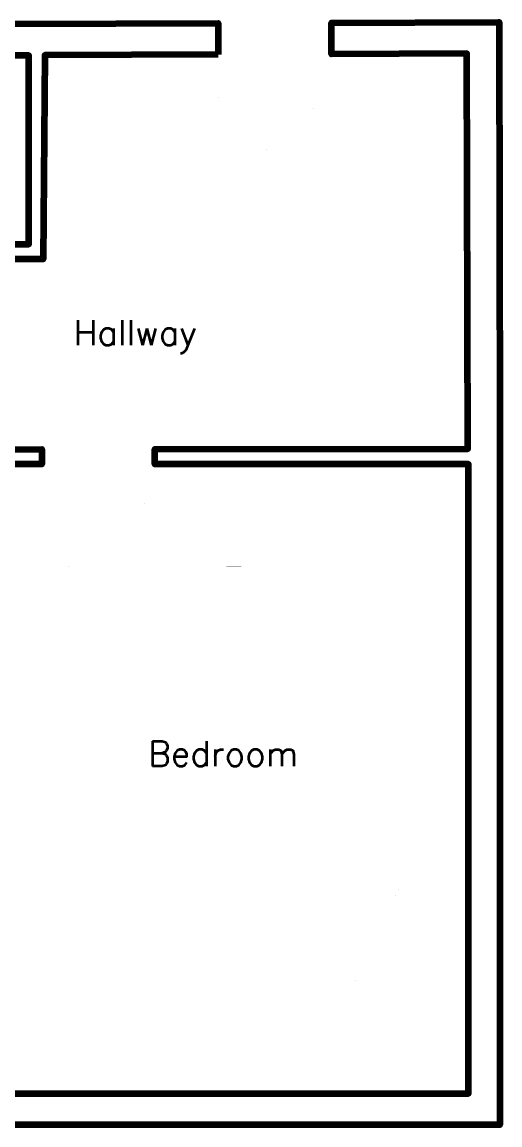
# Model space of a CAD drawing. Header units: metres. Extents: x -7.3 to 2.8, y -2.8 to 6.
# Drawn here: x -0.97 to 2.83, y -2.76 to 6 of the extents above; entities that cross this region are included whole.
import ezdxf
from ezdxf.enums import TextEntityAlignment as Align

# ---------------------------------------------------------------- set-up
doc = ezdxf.new("R2010")
doc.units = ezdxf.units.M
doc.header["$LTSCALE"] = 10
doc.layers.get('0').update_dxf_attribs({"linetype": 'CONTINUOUS', "lineweight": 100})
for name, color, linetype, lineweight in [('doors', 1, 'CONTINUOUS', 100), ('roomitems', 2, 'CONTINUOUS', 100), ('texts', 5, 'CONTINUOUS', 100), ('walls', 8, 'CONTINUOUS', 100)]:
    doc.layers.add(name, color=color, linetype=linetype, lineweight=lineweight)
doc.styles.get("Standard").update_dxf_attribs({"font": 'txt', "width": 0.75, "bigfont": 'bigfont.shx'})

# ---------------------------------------------------------------- blocks, each defined once
blk = doc.blocks.new('W-0-0')
at = {"color": 0, "const_width": 0.01}
for points in [[(-450, -75), (-450, 0)], [(450, 0), (441.8, -122.1)], [(450, 0), (450, 0)], [(-450, -150), (-450, -75)], [(-450, -225), (-450, -150)], [(441.8, -122.1), (417.8, -239.2)], [(-450, -300), (-450, -225)], [(417.8, -239.2), (379.3, -350.3)], [(-450, -375), (-450, -300)], [(379.3, -350.3), (327.1, -454.2)], [(-450, -450), (-450, -375)], [(-450, -525), (-450, -450)], [(-450, -600), (-450, -525)], [(327.1, -454.2), (262.5, -549.9)], [(-450, -675), (-450, -600)], [(262.5, -549.9), (186.4, -636.4)], [(-450, -750), (-450, -675)], [(186.4, -636.4), (99.9, -712.5)], [(-450, -825), (-450, -750)], [(4.2, -777.1), (-99.7, -829.3)], [(99.9, -712.5), (4.2, -777.1)], [(-450, -900), (-450, -825)], [(-210.8, -867.8), (-327.9, -891.8)], [(-99.7, -829.3), (-210.8, -867.8)], [(-327.9, -891.8), (-450, -900)]]:
    blk.add_lwpolyline(points, dxfattribs=at)
blk = doc.blocks.new('F-0-0')
at = {"color": 0, "const_width": 0.01}
for points in [[(-543.3, 1143.9), (-543.3, 1143.9)], [(-543.3, 1143.9), (-452.7, 1143.9)], [(-543.3, 1139), (-543.3, 1143.9)], [(-543.3, 1143.9), (-543.3, 1143.9)], [(-543.3, 1143.9), (-543.3, 1143.9)], [(-452.7, 1143.9), (-362.2, 1143.9)], [(-362.2, 1143.9), (-271.6, 1143.9)], [(-271.6, 1143.9), (-181.1, 1143.9)], [(-181.1, 1143.9), (-90.5, 1143.9)], [(-90.5, 1143.9), (0, 1143.9)], [(0, 1143.9), (90.5, 1143.9)], [(90.5, 1143.9), (181.1, 1143.9)], [(181.1, 1143.9), (271.6, 1143.9)], [(271.6, 1143.9), (362.2, 1143.9)], [(362.2, 1143.9), (452.7, 1143.9)], [(452.7, 1143.9), (543.3, 1143.9)], [(543.3, 1143.9), (543.3, 1139)], [(-543.3, 1134.1), (-543.3, 1139)], [(-543.3, 1129.2), (-543.3, 1134.1)], [(-543.3, 1124.3), (-543.3, 1129.2)], [(-543.3, 1119.4), (-543.3, 1124.3)], [(-543.3, 1114.5), (-543.3, 1119.4)], [(-543.3, 1109.7), (-543.3, 1114.5)], [(-543.3, 1104.8), (-543.3, 1109.7)], [(-543.3, 1099.9), (-543.3, 1104.8)], [(-543.3, 1095), (-543.3, 1099.9)], [(-543.3, 1090.1), (-543.3, 1095)], [(-543.3, 1085.2), (-543.3, 1090.1)], [(-543.3, 1085.2), (-543.3, 1085.2)], [(-543.3, 1085.2), (-452.7, 1085.2)], [(-543.3, 899.4), (-543.3, 1085.2)], [(-543.3, 1085.2), (-543.3, 1085.2)], [(-543.3, 1085.2), (-543.3, 1085.2)], [(-452.7, 1085.2), (-543.3, 1085.2)], [(-452.7, 1085.2), (-362.2, 1085.2)], [(-362.2, 1085.2), (-452.7, 1085.2)], [(-362.2, 1085.2), (-271.6, 1085.2)], [(-271.6, 1085.2), (-362.2, 1085.2)], [(-271.6, 1085.2), (-181.1, 1085.2)], [(-181.1, 1085.2), (-271.6, 1085.2)], [(-181.1, 1085.2), (-90.5, 1085.2)], [(-90.5, 1085.2), (-181.1, 1085.2)], [(-90.5, 1085.2), (0, 1085.2)], [(0, 1085.2), (-90.5, 1085.2)], [(0, 1085.2), (90.5, 1085.2)], [(90.5, 1085.2), (0, 1085.2)], [(90.5, 1085.2), (181.1, 1085.2)], [(181.1, 1085.2), (90.5, 1085.2)], [(181.1, 1085.2), (271.6, 1085.2)], [(271.6, 1085.2), (181.1, 1085.2)], [(271.6, 1085.2), (362.2, 1085.2)], [(362.2, 1085.2), (271.6, 1085.2)], [(362.2, 1085.2), (452.7, 1085.2)], [(452.7, 1085.2), (362.2, 1085.2)], [(452.7, 1085.2), (543.3, 1085.2)], [(543.3, 1085.2), (452.7, 1085.2)], [(543.3, 1139), (543.3, 1134.1)], [(543.3, 1134.1), (543.3, 1129.2)], [(543.3, 1129.2), (543.3, 1124.3)], [(543.3, 1124.3), (543.3, 1119.4)], [(543.3, 1119.4), (543.3, 1114.5)], [(543.3, 1114.5), (543.3, 1109.7)], [(543.3, 1109.7), (543.3, 1104.8)], [(543.3, 1104.8), (543.3, 1099.9)], [(543.3, 1099.9), (543.3, 1095)], [(543.3, 1095), (543.3, 1090.1)], [(543.3, 1090.1), (543.3, 1085.2)], [(543.3, 1085.2), (543.3, 899.4)], [(-329.7, 955.5), (-323.4, 969)], [(-323.4, 969), (-315.6, 981.3)], [(-315.6, 981.3), (-306.5, 992.5)], [(-306.5, 992.5), (-296, 1002.3)], [(-296, 1002.3), (-284.5, 1010.6)], [(-284.5, 1010.6), (-271.9, 1017.4)], [(-271.9, 1017.4), (-258.5, 1022.4)], [(-258.5, 1022.4), (-244.4, 1025.5)], [(-244.4, 1025.5), (-229.6, 1026.5)], [(-229.6, 1026.5), (-229.6, 1026.5)], [(-229.6, 1026.5), (-191.3, 1026.5)], [(-229.6, 1026.5), (-229.6, 1026.5)], [(-229.6, 1026.5), (-229.6, 1026.5)], [(-229.6, 1026.5), (-229.6, 1026.5)], [(-229.6, 1026.5), (-229.6, 1026.5)], [(-229.6, 1026.5), (-229.6, 1026.5)], [(-229.6, 1026.5), (-229.6, 1026.5)], [(-229.6, 1026.5), (-229.6, 1026.5)], [(-229.6, 1026.5), (-229.6, 1026.5)], [(-229.6, 1026.5), (-229.6, 1026.5)], [(-229.6, 1026.5), (-229.6, 1026.5)], [(-229.6, 1026.5), (-229.6, 1026.5)], [(-229.6, 1026.5), (-229.6, 1026.5)], [(-229.6, 1026.5), (-229.6, 1026.5)], [(-229.6, 1026.5), (-229.6, 1026.5)], [(-191.3, 1026.5), (-152.9, 1026.5)], [(-152.9, 1026.5), (-114.5, 1026.5)], [(-114.5, 1026.5), (-76.2, 1026.5)], [(-76.2, 1026.5), (-37.8, 1026.5)], [(-37.8, 1026.5), (0.6, 1026.5)], [(0.6, 1026.5), (38.9, 1026.5)], [(38.9, 1026.5), (77.3, 1026.5)], [(77.3, 1026.5), (115.7, 1026.5)], [(115.7, 1026.5), (154, 1026.5)], [(154, 1026.5), (192.4, 1026.5)], [(192.4, 1026.5), (230.7, 1026.5)], [(230.7, 1026.5), (245.5, 1025.5)], [(245.5, 1025.5), (259.6, 1022.4)], [(259.6, 1022.4), (273, 1017.4)], [(273, 1017.4), (285.6, 1010.6)], [(285.6, 1010.6), (297.1, 1002.3)], [(297.1, 1002.3), (307.6, 992.5)], [(307.6, 992.5), (316.8, 981.3)], [(316.8, 981.3), (324.6, 969)], [(324.6, 969), (330.9, 955.5)], [(-543.3, 713.7), (-543.3, 899.4)], [(-338.3, 910.3), (-337.3, 926.1)], [(-338.3, 891.3), (-338.3, 910.3)], [(-338.3, 872.2), (-338.3, 891.3)], [(-337.3, 926.1), (-334.4, 941.2)], [(-334.4, 941.2), (-329.7, 955.5)], [(330.9, 955.5), (335.5, 941.2)], [(335.5, 941.2), (338.4, 926.1)], [(338.4, 926.1), (339.4, 910.3)], [(339.4, 910.3), (339.4, 891.3)], [(339.4, 891.3), (339.4, 872.2)], [(543.3, 899.4), (543.3, 713.7)], [(-338.3, 853.1), (-338.3, 872.2)], [(-338.3, 834.1), (-338.3, 853.1)], [(-338.3, 815), (-338.3, 834.1)], [(-338.3, 795.9), (-338.3, 815)], [(-338.3, 776.9), (-338.3, 795.9)], [(339.4, 872.2), (339.4, 853.1)], [(339.4, 853.1), (339.4, 834.1)], [(339.4, 834.1), (339.4, 815)], [(339.4, 815), (339.4, 795.9)], [(339.4, 795.9), (339.4, 776.9)], [(-543.3, 527.9), (-543.3, 713.7)], [(-338.3, 757.8), (-338.3, 776.9)], [(-338.3, 738.7), (-338.3, 757.8)], [(-338.3, 719.7), (-338.3, 738.7)], [(-338.3, 700.6), (-338.3, 719.7)], [(339.4, 776.9), (339.4, 757.8)], [(339.4, 757.8), (339.4, 738.7)], [(339.4, 738.7), (339.4, 719.7)], [(339.4, 719.7), (339.4, 700.6)], [(543.3, 713.7), (543.3, 527.9)], [(-338.3, 681.5), (-338.3, 700.6)], [(-337.3, 665.8), (-338.3, 681.5)], [(-334.4, 650.7), (-337.3, 665.8)], [(-329.7, 636.3), (-334.4, 650.7)], [(-323.4, 622.9), (-329.7, 636.3)], [(-315.6, 610.5), (-323.4, 622.9)], [(324.6, 622.9), (316.8, 610.5)], [(330.9, 636.3), (324.6, 622.9)], [(335.5, 650.7), (330.9, 636.3)], [(338.4, 665.8), (335.5, 650.7)], [(339.4, 681.5), (338.4, 665.8)], [(339.4, 700.6), (339.4, 681.5)], [(-543.3, 342.2), (-543.3, 527.9)], [(-306.5, 599.4), (-315.6, 610.5)], [(-296, 589.6), (-306.5, 599.4)], [(-284.5, 581.2), (-296, 589.6)], [(-271.9, 574.5), (-284.5, 581.2)], [(-258.5, 569.5), (-271.9, 574.5)], [(-244.4, 566.4), (-258.5, 569.5)], [(-229.6, 565.4), (-244.4, 566.4)], [(-191.3, 565.4), (-229.6, 565.4)], [(-152.9, 565.4), (-191.3, 565.4)], [(-114.5, 565.4), (-152.9, 565.4)], [(-76.2, 565.4), (-114.5, 565.4)], [(-37.8, 565.4), (-76.2, 565.4)], [(0.6, 565.4), (-37.8, 565.4)], [(38.9, 565.4), (0.6, 565.4)], [(77.3, 565.4), (38.9, 565.4)], [(115.7, 565.4), (77.3, 565.4)], [(154, 565.4), (115.7, 565.4)], [(192.4, 565.4), (154, 565.4)], [(230.7, 565.4), (192.4, 565.4)], [(245.5, 566.4), (230.7, 565.4)], [(259.6, 569.5), (245.5, 566.4)], [(273, 574.5), (259.6, 569.5)], [(285.6, 581.2), (273, 574.5)], [(297.1, 589.6), (285.6, 581.2)], [(307.6, 599.4), (297.1, 589.6)], [(316.8, 610.5), (307.6, 599.4)], [(543.3, 527.9), (543.3, 342.2)], [(-543.3, 442), (-543.3, 442)], [(-543.3, 442), (-483, 442)], [(-483, 442), (-422.7, 442)], [(-422.7, 442), (-362.4, 442)], [(-362.4, 442), (-302.1, 442)], [(-302.1, 442), (-241.8, 442)], [(-241.8, 442), (-181.5, 442)], [(-181.5, 442), (-121.2, 442)], [(-121.2, 442), (-60.9, 442)], [(-60.9, 442), (-0.6, 442)], [(-0.6, 442), (59.7, 442)], [(59.7, 442), (120, 442)], [(120, 442), (180.3, 442)], [(180.3, 442), (180.3, 442)], [(180.3, 442), (180.3, 417.6)], [(210.6, 417.6), (180.3, 442)], [(180.3, 417.6), (180.3, 393.3)], [(180.3, 393.3), (180.3, 368.9)], [(180.3, 368.9), (180.3, 344.6)], [(240.8, 393.3), (210.6, 417.6)], [(271.1, 368.9), (240.8, 393.3)], [(301.3, 344.6), (271.1, 368.9)], [(-543.3, 156.4), (-543.3, 342.2)], [(180.3, 344.6), (180.3, 320.2)], [(180.3, 320.2), (180.3, 295.9)], [(180.3, 295.9), (180.3, 271.5)], [(180.3, 271.5), (180.3, 247.1)], [(331.6, 320.2), (301.3, 344.6)], [(361.8, 295.9), (331.6, 320.2)], [(392, 271.5), (361.8, 295.9)], [(422.3, 247.1), (392, 271.5)], [(543.3, 342.2), (543.3, 156.4)], [(180.3, 247.1), (180.3, 222.8)], [(180.3, 222.8), (180.3, 198.4)], [(180.3, 198.4), (180.3, 174.1)], [(452.5, 222.8), (422.3, 247.1)], [(482.8, 198.4), (452.5, 222.8)], [(513, 174.1), (482.8, 198.4)], [(-543.3, -29.3), (-543.3, 156.4)], [(180.3, 174.1), (180.3, 149.7)], [(180.3, 149.7), (180.3, 149.7)], [(180.3, 149.7), (210.6, 149.7)], [(210.6, 149.7), (240.8, 149.7)], [(240.8, 149.7), (271.1, 149.7)], [(271.1, 149.7), (301.3, 149.7)], [(301.3, 149.7), (331.6, 149.7)], [(331.6, 149.7), (361.8, 149.7)], [(361.8, 149.7), (392, 149.7)], [(392, 149.7), (422.3, 149.7)], [(422.3, 149.7), (452.5, 149.7)], [(452.5, 149.7), (482.8, 149.7)], [(482.8, 149.7), (513, 149.7)], [(543.3, 149.7), (513, 174.1)], [(513, 149.7), (543.3, 149.7)], [(543.3, 156.4), (543.3, -29.3)], [(543.3, 149.7), (543.3, 149.7)], [(-543.3, -215.1), (-543.3, -29.3)], [(543.3, -29.3), (543.3, -215.1)], [(-543.3, -400.9), (-543.3, -215.1)], [(543.3, -215.1), (543.3, -400.9)], [(-543.3, -586.6), (-543.3, -400.9)], [(543.3, -400.9), (543.3, -586.6)], [(-543.3, -772.4), (-543.3, -586.6)], [(543.3, -586.6), (543.3, -772.4)], [(-543.3, -958.1), (-543.3, -772.4)], [(543.3, -772.4), (543.3, -958.1)], [(-543.3, -1143.9), (-543.3, -958.1)], [(543.3, -958.1), (543.3, -1143.9)], [(-452.7, -1143.9), (-543.3, -1143.9)], [(-362.2, -1143.9), (-452.7, -1143.9)], [(-271.6, -1143.9), (-362.2, -1143.9)], [(-181.1, -1143.9), (-271.6, -1143.9)], [(-90.5, -1143.9), (-181.1, -1143.9)], [(0, -1143.9), (-90.5, -1143.9)], [(90.5, -1143.9), (0, -1143.9)], [(181.1, -1143.9), (90.5, -1143.9)], [(271.6, -1143.9), (181.1, -1143.9)], [(362.2, -1143.9), (271.6, -1143.9)], [(452.7, -1143.9), (362.2, -1143.9)], [(543.3, -1143.9), (452.7, -1143.9)]]:
    blk.add_lwpolyline(points, dxfattribs=at)
blk = doc.blocks.new('F-0-1')
at = {"color": 0, "const_width": 0.01}
for points in [[(-525.2, 1123), (-525.2, 1123)], [(-525.2, 1123), (-437.7, 1123)], [(-525.2, 1118.2), (-525.2, 1123)], [(-525.2, 1123), (-525.2, 1123)], [(-525.2, 1123), (-525.2, 1123)], [(-525.2, 1113.4), (-525.2, 1118.2)], [(-525.2, 1108.6), (-525.2, 1113.4)], [(-525.2, 1103.8), (-525.2, 1108.6)], [(-525.2, 1099), (-525.2, 1103.8)], [(-525.2, 1094.2), (-525.2, 1099)], [(-525.2, 1089.4), (-525.2, 1094.2)], [(-525.2, 1084.6), (-525.2, 1089.4)], [(-525.2, 1079.8), (-525.2, 1084.6)], [(-525.2, 1075), (-525.2, 1079.8)], [(-525.2, 1070.2), (-525.2, 1075)], [(-525.2, 1065.4), (-525.2, 1070.2)], [(-525.2, 1065.4), (-525.2, 1065.4)], [(-525.2, 1065.4), (-437.7, 1065.4)], [(-525.2, 883), (-525.2, 1065.4)], [(-525.2, 1065.4), (-525.2, 1065.4)], [(-525.2, 1065.4), (-525.2, 1065.4)], [(-437.7, 1065.4), (-525.2, 1065.4)], [(-437.7, 1123), (-350.2, 1123)], [(-437.7, 1065.4), (-350.2, 1065.4)], [(-350.2, 1065.4), (-437.7, 1065.4)], [(-350.2, 1123), (-262.6, 1123)], [(-350.2, 1065.4), (-262.6, 1065.4)], [(-262.6, 1065.4), (-350.2, 1065.4)], [(-262.6, 1123), (-175.1, 1123)], [(-262.6, 1065.4), (-175.1, 1065.4)], [(-175.1, 1065.4), (-262.6, 1065.4)], [(-175.1, 1123), (-87.5, 1123)], [(-175.1, 1065.4), (-87.5, 1065.4)], [(-87.5, 1065.4), (-175.1, 1065.4)], [(-87.5, 1123), (0, 1123)], [(-87.5, 1065.4), (0, 1065.4)], [(0, 1065.4), (-87.5, 1065.4)], [(0, 1123), (87.5, 1123)], [(0, 1065.4), (87.5, 1065.4)], [(87.5, 1065.4), (0, 1065.4)], [(87.5, 1123), (175.1, 1123)], [(87.5, 1065.4), (175.1, 1065.4)], [(175.1, 1065.4), (87.5, 1065.4)], [(175.1, 1123), (262.6, 1123)], [(175.1, 1065.4), (262.6, 1065.4)], [(262.6, 1065.4), (175.1, 1065.4)], [(262.6, 1123), (350.2, 1123)], [(262.6, 1065.4), (350.2, 1065.4)], [(350.2, 1065.4), (262.6, 1065.4)], [(350.2, 1123), (437.7, 1123)], [(350.2, 1065.4), (437.7, 1065.4)], [(437.7, 1065.4), (350.2, 1065.4)], [(437.7, 1123), (525.2, 1123)], [(437.7, 1065.4), (525.2, 1065.4)], [(525.2, 1065.4), (437.7, 1065.4)], [(525.2, 1123), (525.2, 1118.2)], [(525.2, 1118.2), (525.2, 1113.4)], [(525.2, 1113.4), (525.2, 1108.6)], [(525.2, 1108.6), (525.2, 1103.8)], [(525.2, 1103.8), (525.2, 1099)], [(525.2, 1099), (525.2, 1094.2)], [(525.2, 1094.2), (525.2, 1089.4)], [(525.2, 1089.4), (525.2, 1084.6)], [(525.2, 1084.6), (525.2, 1079.8)], [(525.2, 1079.8), (525.2, 1075)], [(525.2, 1075), (525.2, 1070.2)], [(525.2, 1070.2), (525.2, 1065.4)], [(525.2, 1065.4), (525.2, 883)], [(-305.2, 963.4), (-296.3, 974.3)], [(-296.3, 974.3), (-286.2, 984)], [(-286.2, 984), (-275, 992.2)], [(-275, 992.2), (-262.9, 998.8)], [(-262.9, 998.8), (-249.9, 1003.7)], [(-249.9, 1003.7), (-236.3, 1006.7)], [(-236.3, 1006.7), (-222, 1007.7)], [(-222, 1007.7), (-222, 1007.7)], [(-222, 1007.7), (-184.9, 1007.7)], [(-222, 1007.7), (-222, 1007.7)], [(-222, 1007.7), (-222, 1007.7)], [(-222, 1007.7), (-222, 1007.7)], [(-222, 1007.7), (-222, 1007.7)], [(-222, 1007.7), (-222, 1007.7)], [(-222, 1007.7), (-222, 1007.7)], [(-222, 1007.7), (-222, 1007.7)], [(-222, 1007.7), (-222, 1007.7)], [(-222, 1007.7), (-222, 1007.7)], [(-222, 1007.7), (-222, 1007.7)], [(-222, 1007.7), (-222, 1007.7)], [(-222, 1007.7), (-222, 1007.7)], [(-222, 1007.7), (-222, 1007.7)], [(-222, 1007.7), (-222, 1007.7)], [(-184.9, 1007.7), (-147.8, 1007.7)], [(-147.8, 1007.7), (-110.7, 1007.7)], [(-110.7, 1007.7), (-73.6, 1007.7)], [(-73.6, 1007.7), (-36.5, 1007.7)], [(-36.5, 1007.7), (0.5, 1007.7)], [(0.5, 1007.7), (37.6, 1007.7)], [(37.6, 1007.7), (74.7, 1007.7)], [(74.7, 1007.7), (111.8, 1007.7)], [(111.8, 1007.7), (148.9, 1007.7)], [(148.9, 1007.7), (186, 1007.7)], [(186, 1007.7), (223.1, 1007.7)], [(223.1, 1007.7), (237.3, 1006.7)], [(237.3, 1006.7), (251, 1003.7)], [(251, 1003.7), (264, 998.8)], [(264, 998.8), (276.1, 992.2)], [(276.1, 992.2), (287.3, 984)], [(287.3, 984), (297.4, 974.3)], [(297.4, 974.3), (306.2, 963.4)], [(-525.2, 700.6), (-525.2, 883)], [(-327.1, 893.7), (-326.1, 909.2)], [(-327.1, 875), (-327.1, 893.7)], [(-326.1, 909.2), (-323.3, 924)], [(-323.3, 924), (-318.8, 938.1)], [(-318.8, 938.1), (-312.7, 951.2)], [(-312.7, 951.2), (-305.2, 963.4)], [(306.2, 963.4), (313.8, 951.2)], [(313.8, 951.2), (319.9, 938.1)], [(319.9, 938.1), (324.4, 924)], [(324.4, 924), (327.2, 909.2)], [(327.2, 909.2), (328.1, 893.7)], [(328.1, 893.7), (328.1, 875)], [(525.2, 883), (525.2, 700.6)], [(-327.1, 856.2), (-327.1, 875)], [(-327.1, 837.5), (-327.1, 856.2)], [(-327.1, 818.8), (-327.1, 837.5)], [(-327.1, 800.1), (-327.1, 818.8)], [(-327.1, 781.4), (-327.1, 800.1)], [(328.1, 875), (328.1, 856.2)], [(328.1, 856.2), (328.1, 837.5)], [(328.1, 837.5), (328.1, 818.8)], [(328.1, 818.8), (328.1, 800.1)], [(328.1, 800.1), (328.1, 781.4)], [(-327.1, 762.7), (-327.1, 781.4)], [(-327.1, 743.9), (-327.1, 762.7)], [(-327.1, 725.2), (-327.1, 743.9)], [(-327.1, 706.5), (-327.1, 725.2)], [(-327.1, 687.8), (-327.1, 706.5)], [(328.1, 781.4), (328.1, 762.7)], [(328.1, 762.7), (328.1, 743.9)], [(328.1, 743.9), (328.1, 725.2)], [(328.1, 725.2), (328.1, 706.5)], [(328.1, 706.5), (328.1, 687.8)], [(-525.2, 518.3), (-525.2, 700.6)], [(-327.1, 669.1), (-327.1, 687.8)], [(-326.1, 653.6), (-327.1, 669.1)], [(-323.3, 638.8), (-326.1, 653.6)], [(-318.8, 624.7), (-323.3, 638.8)], [(-312.7, 611.5), (-318.8, 624.7)], [(319.9, 624.7), (313.8, 611.5)], [(324.4, 638.8), (319.9, 624.7)], [(327.2, 653.6), (324.4, 638.8)], [(328.1, 669.1), (327.2, 653.6)], [(328.1, 687.8), (328.1, 669.1)], [(525.2, 700.6), (525.2, 518.3)], [(-305.2, 599.4), (-312.7, 611.5)], [(-296.3, 588.4), (-305.2, 599.4)], [(-286.2, 578.8), (-296.3, 588.4)], [(-275, 570.6), (-286.2, 578.8)], [(-262.9, 564), (-275, 570.6)], [(-249.9, 559.1), (-262.9, 564)], [(-236.3, 556.1), (-249.9, 559.1)], [(-222, 555), (-236.3, 556.1)], [(-184.9, 555), (-222, 555)], [(-147.8, 555), (-184.9, 555)], [(-110.7, 555), (-147.8, 555)], [(-73.6, 555), (-110.7, 555)], [(-36.5, 555), (-73.6, 555)], [(0.5, 555), (-36.5, 555)], [(37.6, 555), (0.5, 555)], [(74.7, 555), (37.6, 555)], [(111.8, 555), (74.7, 555)], [(148.9, 555), (111.8, 555)], [(186, 555), (148.9, 555)], [(223.1, 555), (186, 555)], [(237.3, 556.1), (223.1, 555)], [(251, 559.1), (237.3, 556.1)], [(264, 564), (251, 559.1)], [(276.1, 570.6), (264, 564)], [(287.3, 578.8), (276.1, 570.6)], [(297.4, 588.4), (287.3, 578.8)], [(306.2, 599.4), (297.4, 588.4)], [(313.8, 611.5), (306.2, 599.4)], [(-525.2, 335.9), (-525.2, 518.3)], [(525.2, 518.3), (525.2, 335.9)], [(-525.2, 433.9), (-525.2, 433.9)], [(-525.2, 433.9), (-466.9, 433.9)], [(-466.9, 433.9), (-408.6, 433.9)], [(-408.6, 433.9), (-350.3, 433.9)], [(-350.3, 433.9), (-292, 433.9)], [(-292, 433.9), (-233.7, 433.9)], [(-233.7, 433.9), (-175.4, 433.9)], [(-175.4, 433.9), (-117.1, 433.9)], [(-117.1, 433.9), (-58.8, 433.9)], [(-58.8, 433.9), (-0.5, 433.9)], [(-0.5, 433.9), (57.8, 433.9)], [(57.8, 433.9), (116.1, 433.9)], [(116.1, 433.9), (174.4, 433.9)], [(174.4, 433.9), (174.4, 433.9)], [(174.4, 433.9), (174.4, 410)], [(203.6, 410), (174.4, 433.9)], [(174.4, 410), (174.4, 386.1)], [(174.4, 386.1), (174.4, 362.2)], [(174.4, 362.2), (174.4, 338.3)], [(232.8, 386.1), (203.6, 410)], [(262.1, 362.2), (232.8, 386.1)], [(291.3, 338.3), (262.1, 362.2)], [(-525.2, 153.6), (-525.2, 335.9)], [(174.4, 338.3), (174.4, 314.4)], [(174.4, 314.4), (174.4, 290.4)], [(174.4, 290.4), (174.4, 266.5)], [(174.4, 266.5), (174.4, 242.6)], [(320.6, 314.4), (291.3, 338.3)], [(349.8, 290.4), (320.6, 314.4)], [(379, 266.5), (349.8, 290.4)], [(408.3, 242.6), (379, 266.5)], [(525.2, 335.9), (525.2, 153.6)], [(174.4, 242.6), (174.4, 218.7)], [(174.4, 218.7), (174.4, 194.8)], [(174.4, 194.8), (174.4, 170.9)], [(437.5, 218.7), (408.3, 242.6)], [(466.8, 194.8), (437.5, 218.7)], [(496, 170.9), (466.8, 194.8)], [(-525.2, -28.8), (-525.2, 153.6)], [(174.4, 170.9), (174.4, 147)], [(174.4, 147), (174.4, 147)], [(174.4, 147), (203.6, 147)], [(203.6, 147), (232.8, 147)], [(232.8, 147), (262.1, 147)], [(262.1, 147), (291.3, 147)], [(291.3, 147), (320.6, 147)], [(320.6, 147), (349.8, 147)], [(349.8, 147), (379, 147)], [(379, 147), (408.3, 147)], [(408.3, 147), (437.5, 147)], [(437.5, 147), (466.8, 147)], [(466.8, 147), (496, 147)], [(525.2, 147), (496, 170.9)], [(496, 147), (525.2, 147)], [(525.2, 153.6), (525.2, -28.8)], [(525.2, 147), (525.2, 147)], [(-525.2, -211.2), (-525.2, -28.8)], [(525.2, -28.8), (525.2, -211.2)], [(-525.2, -393.5), (-525.2, -211.2)], [(525.2, -211.2), (525.2, -393.5)], [(-525.2, -575.9), (-525.2, -393.5)], [(525.2, -393.5), (525.2, -575.9)], [(-525.2, -758.3), (-525.2, -575.9)], [(525.2, -575.9), (525.2, -758.3)], [(-525.2, -940.6), (-525.2, -758.3)], [(525.2, -758.3), (525.2, -940.6)], [(-525.2, -1123), (-525.2, -940.6)], [(525.2, -940.6), (525.2, -1123)], [(-437.7, -1123), (-525.2, -1123)], [(-350.2, -1123), (-437.7, -1123)], [(-262.6, -1123), (-350.2, -1123)], [(-175.1, -1123), (-262.6, -1123)], [(-87.5, -1123), (-175.1, -1123)], [(0, -1123), (-87.5, -1123)], [(87.5, -1123), (0, -1123)], [(175.1, -1123), (87.5, -1123)], [(262.6, -1123), (175.1, -1123)], [(350.2, -1123), (262.6, -1123)], [(437.7, -1123), (350.2, -1123)], [(525.2, -1123), (437.7, -1123)]]:
    blk.add_lwpolyline(points, dxfattribs=at)
blk = doc.blocks.new('F-0-2')
at = {"color": 0, "const_width": 0.01}
for points in [[(-961.8, 422), (-961.8, 422)], [(-961.8, 422), (-801.5, 422)], [(-961.8, 354), (-961.8, 422)], [(-961.8, 422), (-961.8, 422)], [(-961.8, 422), (-961.8, 422)], [(-961.8, 286), (-961.8, 354)], [(-801.5, 422), (-641.2, 422)], [(-641.2, 422), (-480.9, 422)], [(-480.9, 422), (-320.6, 422)], [(-320.6, 422), (-160.3, 422)], [(-160.3, 422), (0, 422)], [(0, 422), (160.3, 422)], [(160.3, 422), (320.6, 422)], [(320.6, 422), (480.9, 422)], [(480.9, 422), (641.2, 422)], [(641.2, 422), (801.5, 422)], [(801.5, 422), (961.8, 422)], [(961.8, 422), (961.8, 354)], [(961.8, 354), (961.8, 286)], [(-961.8, 218), (-961.8, 286)], [(961.8, 286), (961.8, 218)], [(-961.8, 150), (-961.8, 218)], [(961.8, 218), (961.8, 150)], [(-961.8, 82), (-961.8, 150)], [(961.8, 150), (961.8, 82)], [(-961.8, 14.1), (-961.8, 82)], [(-961.8, -53.9), (-961.8, 14.1)], [(961.8, 82), (961.8, 14.1)], [(961.8, 14.1), (961.8, -53.9)], [(-961.8, -121.9), (-961.8, -53.9)], [(961.8, -53.9), (961.8, -121.9)], [(-961.8, -189.9), (-961.8, -121.9)], [(961.8, -121.9), (961.8, -189.9)], [(-961.8, -257.9), (-961.8, -189.9)], [(-961.8, -325.9), (-961.8, -257.9)], [(961.8, -189.9), (961.8, -257.9)], [(961.8, -257.9), (961.8, -325.9)], [(-961.8, -393.8), (-961.8, -325.9)], [(961.8, -325.9), (961.8, -393.8)], [(-801.5, -393.8), (-961.8, -393.8)], [(-961.8, -393.8), (-961.8, -393.8)], [(-961.8, -393.8), (-801.5, -393.8)], [(-961.8, -396.2), (-961.8, -393.8)], [(-961.8, -393.8), (-961.8, -393.8)], [(-961.8, -393.8), (-961.8, -393.8)], [(-961.8, -398.5), (-961.8, -396.2)], [(-961.8, -400.9), (-961.8, -398.5)], [(-961.8, -403.2), (-961.8, -400.9)], [(-961.8, -405.6), (-961.8, -403.2)], [(-961.8, -407.9), (-961.8, -405.6)], [(-961.8, -410.2), (-961.8, -407.9)], [(-961.8, -412.6), (-961.8, -410.2)], [(-961.8, -414.9), (-961.8, -412.6)], [(-961.8, -417.3), (-961.8, -414.9)], [(-961.8, -419.6), (-961.8, -417.3)], [(-961.8, -422), (-961.8, -419.6)], [(-801.5, -422), (-961.8, -422)], [(-641.2, -393.8), (-801.5, -393.8)], [(-801.5, -393.8), (-641.2, -393.8)], [(-641.2, -422), (-801.5, -422)], [(-480.9, -393.8), (-641.2, -393.8)], [(-641.2, -393.8), (-480.9, -393.8)], [(-480.9, -422), (-641.2, -422)], [(-320.6, -393.8), (-480.9, -393.8)], [(-480.9, -393.8), (-320.6, -393.8)], [(-320.6, -422), (-480.9, -422)], [(-405.2, -422), (-405.2, -422)], [(-405.2, -422), (-404.2, -422)], [(-405.2, -423.4), (-405.2, -422)], [(-405.2, -422), (-405.2, -422)], [(-405.2, -422), (-405.2, -422)], [(-405.2, -424.8), (-405.2, -423.4)], [(-405.2, -426.2), (-405.2, -424.8)], [(-405.2, -427.6), (-405.2, -426.2)], [(-405.2, -429), (-405.2, -427.6)], [(-405.2, -430.4), (-405.2, -429)], [(-405.2, -431.8), (-405.2, -430.4)], [(-405.2, -433.2), (-405.2, -431.8)], [(-405.2, -434.6), (-405.2, -433.2)], [(-405.2, -436), (-405.2, -434.6)], [(-405.2, -437.4), (-405.2, -436)], [(-405.2, -438.8), (-405.2, -437.4)], [(-404.2, -422), (-403.1, -422)], [(-403.1, -422), (-402, -422)], [(-402, -422), (-400.9, -422)], [(-400.9, -422), (-399.9, -422)], [(-399.9, -422), (-398.8, -422)], [(-398.8, -422), (-397.7, -422)], [(-397.7, -422), (-396.7, -422)], [(-396.7, -422), (-395.6, -422)], [(-395.6, -422), (-394.5, -422)], [(-394.5, -422), (-393.5, -422)], [(-393.5, -422), (-392.4, -422)], [(-392.4, -422), (-392.4, -423.4)], [(-392.4, -423.4), (-392.4, -424.8)], [(-392.4, -424.8), (-392.4, -426.2)], [(-392.4, -426.2), (-392.4, -427.6)], [(-392.4, -427.6), (-392.4, -429)], [(-392.4, -429), (-392.4, -430.4)], [(-392.4, -430.4), (-392.4, -431.8)], [(-392.4, -431.8), (-392.4, -433.2)], [(-392.4, -433.2), (-392.4, -434.6)], [(-392.4, -434.6), (-392.4, -436)], [(-392.4, -436), (-392.4, -437.4)], [(-392.4, -437.4), (-392.4, -438.8)], [(-160.3, -393.8), (-320.6, -393.8)], [(-320.6, -393.8), (-160.3, -393.8)], [(-320.6, -396.2), (-320.6, -393.8)], [(-320.6, -398.5), (-320.6, -396.2)], [(-320.6, -400.9), (-320.6, -398.5)], [(-320.6, -403.2), (-320.6, -400.9)], [(-320.6, -405.6), (-320.6, -403.2)], [(-320.6, -407.9), (-320.6, -405.6)], [(-320.6, -410.2), (-320.6, -407.9)], [(-320.6, -412.6), (-320.6, -410.2)], [(-320.6, -414.9), (-320.6, -412.6)], [(-320.6, -417.3), (-320.6, -414.9)], [(-320.6, -419.6), (-320.6, -417.3)], [(-320.6, -422), (-320.6, -419.6)], [(-160.3, -422), (-320.6, -422)], [(-320.6, -422), (-320.6, -422)], [(-248.8, -422), (-248.8, -422)], [(-248.8, -422), (-247.7, -422)], [(-248.8, -423.4), (-248.8, -422)], [(-248.8, -422), (-248.8, -422)], [(-248.8, -422), (-248.8, -422)], [(-248.8, -424.8), (-248.8, -423.4)], [(-248.8, -426.2), (-248.8, -424.8)], [(-248.8, -427.6), (-248.8, -426.2)], [(-248.8, -429), (-248.8, -427.6)], [(-248.8, -430.4), (-248.8, -429)], [(-248.8, -431.8), (-248.8, -430.4)], [(-248.8, -433.2), (-248.8, -431.8)], [(-248.8, -434.6), (-248.8, -433.2)], [(-248.8, -436), (-248.8, -434.6)], [(-248.8, -437.4), (-248.8, -436)], [(-248.8, -438.8), (-248.8, -437.4)], [(-247.7, -422), (-246.6, -422)], [(-246.6, -422), (-245.6, -422)], [(-245.6, -422), (-244.5, -422)], [(-244.5, -422), (-243.4, -422)], [(-243.4, -422), (-242.4, -422)], [(-242.4, -422), (-241.3, -422)], [(-241.3, -422), (-240.2, -422)], [(-240.2, -422), (-239.2, -422)], [(-239.2, -422), (-238.1, -422)], [(-238.1, -422), (-237, -422)], [(-237, -422), (-236, -422)], [(-236, -422), (-236, -423.4)], [(-236, -423.4), (-236, -424.8)], [(-236, -424.8), (-236, -426.2)], [(-236, -426.2), (-236, -427.6)], [(-236, -427.6), (-236, -429)], [(-236, -429), (-236, -430.4)], [(-236, -430.4), (-236, -431.8)], [(-236, -431.8), (-236, -433.2)], [(-236, -433.2), (-236, -434.6)], [(-236, -434.6), (-236, -436)], [(-236, -436), (-236, -437.4)], [(-236, -437.4), (-236, -438.8)], [(0, -393.8), (-160.3, -393.8)], [(-160.3, -393.8), (0, -393.8)], [(0, -422), (-160.3, -422)], [(160.3, -393.8), (0, -393.8)], [(0, -393.8), (160.3, -393.8)], [(160.3, -422), (0, -422)], [(320.6, -393.8), (160.3, -393.8)], [(160.3, -393.8), (320.6, -393.8)], [(320.6, -422), (160.3, -422)], [(480.9, -393.8), (320.6, -393.8)], [(320.6, -393.8), (480.9, -393.8)], [(320.6, -396.2), (320.6, -393.8)], [(320.6, -398.5), (320.6, -396.2)], [(320.6, -400.9), (320.6, -398.5)], [(320.6, -403.2), (320.6, -400.9)], [(320.6, -405.6), (320.6, -403.2)], [(320.6, -407.9), (320.6, -405.6)], [(320.6, -410.2), (320.6, -407.9)], [(320.6, -412.6), (320.6, -410.2)], [(320.6, -414.9), (320.6, -412.6)], [(320.6, -417.3), (320.6, -414.9)], [(320.6, -419.6), (320.6, -417.3)], [(320.6, -422), (320.6, -419.6)], [(480.9, -422), (320.6, -422)], [(320.6, -422), (320.6, -422)], [(392.4, -422), (392.4, -422)], [(392.4, -422), (393.5, -422)], [(392.4, -423.4), (392.4, -422)], [(392.4, -422), (392.4, -422)], [(392.4, -422), (392.4, -422)], [(392.4, -424.8), (392.4, -423.4)], [(392.4, -426.2), (392.4, -424.8)], [(392.4, -427.6), (392.4, -426.2)], [(392.4, -429), (392.4, -427.6)], [(392.4, -430.4), (392.4, -429)], [(392.4, -431.8), (392.4, -430.4)], [(392.4, -433.2), (392.4, -431.8)], [(392.4, -434.6), (392.4, -433.2)], [(392.4, -436), (392.4, -434.6)], [(392.4, -437.4), (392.4, -436)], [(392.4, -438.8), (392.4, -437.4)], [(393.5, -422), (394.5, -422)], [(394.5, -422), (395.6, -422)], [(395.6, -422), (396.7, -422)], [(396.7, -422), (397.7, -422)], [(397.7, -422), (398.8, -422)], [(398.8, -422), (399.9, -422)], [(399.9, -422), (400.9, -422)], [(400.9, -422), (402, -422)], [(402, -422), (403.1, -422)], [(403.1, -422), (404.2, -422)], [(404.2, -422), (405.2, -422)], [(405.2, -422), (405.2, -423.4)], [(405.2, -423.4), (405.2, -424.8)], [(405.2, -424.8), (405.2, -426.2)], [(405.2, -426.2), (405.2, -427.6)], [(405.2, -427.6), (405.2, -429)], [(405.2, -429), (405.2, -430.4)], [(405.2, -430.4), (405.2, -431.8)], [(405.2, -431.8), (405.2, -433.2)], [(405.2, -433.2), (405.2, -434.6)], [(405.2, -434.6), (405.2, -436)], [(405.2, -436), (405.2, -437.4)], [(405.2, -437.4), (405.2, -438.8)], [(641.2, -393.8), (480.9, -393.8)], [(480.9, -393.8), (641.2, -393.8)], [(641.2, -422), (480.9, -422)], [(801.5, -393.8), (641.2, -393.8)], [(641.2, -393.8), (801.5, -393.8)], [(801.5, -422), (641.2, -422)], [(961.8, -393.8), (801.5, -393.8)], [(801.5, -393.8), (961.8, -393.8)], [(961.8, -422), (801.5, -422)], [(961.8, -393.8), (961.8, -396.2)], [(961.8, -396.2), (961.8, -398.5)], [(961.8, -398.5), (961.8, -400.9)], [(961.8, -400.9), (961.8, -403.2)], [(961.8, -403.2), (961.8, -405.6)], [(961.8, -405.6), (961.8, -407.9)], [(961.8, -407.9), (961.8, -410.2)], [(961.8, -410.2), (961.8, -412.6)], [(961.8, -412.6), (961.8, -414.9)], [(961.8, -414.9), (961.8, -417.3)], [(961.8, -417.3), (961.8, -419.6)], [(961.8, -419.6), (961.8, -422)], [(-407.8, -440.1), (-407.7, -439.9)], [(-407.8, -440.3), (-407.8, -440.1)], [(-407.8, -441.7), (-407.8, -440.3)], [(-407.8, -443.1), (-407.8, -441.7)], [(-407.8, -444.5), (-407.8, -443.1)], [(-407.8, -445.9), (-407.8, -444.5)], [(-407.8, -447.3), (-407.8, -445.9)], [(-407.8, -448.7), (-407.8, -447.3)], [(-407.8, -450.1), (-407.8, -448.7)], [(-407.8, -451.5), (-407.8, -450.1)], [(-407.8, -452.9), (-407.8, -451.5)], [(-407.8, -454.3), (-407.8, -452.9)], [(-407.8, -455.7), (-407.8, -454.3)], [(-407.8, -457.1), (-407.8, -455.7)], [(-407.8, -457.3), (-407.8, -457.1)], [(-407.7, -457.5), (-407.8, -457.3)], [(-407.7, -439.7), (-407.6, -439.5)], [(-407.7, -439.9), (-407.7, -439.7)], [(-407.7, -457.7), (-407.7, -457.5)], [(-407.6, -457.8), (-407.7, -457.7)], [(-407.6, -439.5), (-407.5, -439.4)], [(-407.5, -458), (-407.6, -457.8)], [(-407.5, -439.4), (-407.4, -439.3)], [(-407.4, -458.1), (-407.5, -458)], [(-407.4, -439.3), (-407.3, -439.1)], [(-407.3, -458.2), (-407.4, -458.1)], [(-407.3, -439.1), (-407.2, -439)], [(-407.2, -458.3), (-407.3, -458.2)], [(-407.2, -439), (-407, -439)], [(-407, -458.4), (-407.2, -458.3)], [(-407, -439), (-406.8, -438.9)], [(-406.8, -458.5), (-407, -458.4)], [(-406.8, -438.9), (-406.7, -438.9)], [(-406.7, -458.5), (-406.8, -458.5)], [(-406.7, -438.9), (-406.5, -438.8)], [(-406.5, -458.5), (-406.7, -458.5)], [(-406.5, -438.8), (-406.5, -438.8)], [(-406.5, -438.8), (-405.1, -438.8)], [(-406.5, -438.8), (-406.5, -438.8)], [(-406.5, -438.8), (-406.5, -438.8)], [(-406.5, -438.8), (-406.5, -438.8)], [(-406.5, -438.8), (-406.5, -438.8)], [(-406.5, -438.8), (-406.5, -438.8)], [(-406.5, -438.8), (-406.5, -438.8)], [(-406.5, -438.8), (-406.5, -438.8)], [(-406.5, -438.8), (-406.5, -438.8)], [(-406.5, -438.8), (-406.5, -438.8)], [(-406.5, -438.8), (-406.5, -438.8)], [(-406.5, -438.8), (-406.5, -438.8)], [(-406.5, -438.8), (-406.5, -438.8)], [(-406.5, -438.8), (-406.5, -438.8)], [(-406.5, -438.8), (-406.5, -438.8)], [(-405.1, -458.5), (-406.5, -458.5)], [(-404.2, -438.8), (-405.2, -438.8)], [(-405.1, -438.8), (-403.7, -438.8)], [(-403.7, -458.5), (-405.1, -458.5)], [(-403.1, -438.8), (-404.2, -438.8)], [(-403.7, -438.8), (-402.3, -438.8)], [(-402.3, -458.5), (-403.7, -458.5)], [(-402, -438.8), (-403.1, -438.8)], [(-402.3, -438.8), (-400.9, -438.8)], [(-400.9, -458.5), (-402.3, -458.5)], [(-400.9, -438.8), (-402, -438.8)], [(-399.9, -438.8), (-400.9, -438.8)], [(-400.9, -438.8), (-399.6, -438.8)], [(-399.6, -458.5), (-400.9, -458.5)], [(-398.8, -438.8), (-399.9, -438.8)], [(-399.6, -438.8), (-398.2, -438.8)], [(-398.2, -458.5), (-399.6, -458.5)], [(-397.7, -438.8), (-398.8, -438.8)], [(-398.2, -438.8), (-396.8, -438.8)], [(-396.8, -458.5), (-398.2, -458.5)], [(-396.7, -438.8), (-397.7, -438.8)], [(-396.8, -438.8), (-395.4, -438.8)], [(-395.4, -458.5), (-396.8, -458.5)], [(-395.6, -438.8), (-396.7, -438.8)], [(-394.5, -438.8), (-395.6, -438.8)], [(-395.4, -438.8), (-394, -438.8)], [(-394, -458.5), (-395.4, -458.5)], [(-393.5, -438.8), (-394.5, -438.8)], [(-394, -438.8), (-392.6, -438.8)], [(-392.6, -458.5), (-394, -458.5)], [(-392.4, -438.8), (-393.5, -438.8)], [(-392.6, -438.8), (-391.2, -438.8)], [(-391.2, -458.5), (-392.6, -458.5)], [(-391.2, -438.8), (-389.8, -438.8)], [(-389.8, -458.5), (-391.2, -458.5)], [(-389.8, -438.8), (-389.7, -438.9)], [(-389.7, -458.5), (-389.8, -458.5)], [(-389.7, -438.9), (-389.5, -438.9)], [(-389.5, -458.5), (-389.7, -458.5)], [(-389.5, -438.9), (-389.3, -439)], [(-389.3, -458.4), (-389.5, -458.5)], [(-389.3, -439), (-389.2, -439)], [(-389.2, -458.3), (-389.3, -458.4)], [(-389.2, -439), (-389, -439.1)], [(-389, -458.2), (-389.2, -458.3)], [(-389, -439.1), (-388.9, -439.3)], [(-388.9, -458.1), (-389, -458.2)], [(-388.9, -439.3), (-388.8, -439.4)], [(-388.8, -458), (-388.9, -458.1)], [(-388.8, -439.4), (-388.7, -439.5)], [(-388.7, -457.8), (-388.8, -458)], [(-388.7, -439.5), (-388.7, -439.7)], [(-388.7, -439.7), (-388.6, -439.9)], [(-388.6, -457.5), (-388.7, -457.7)], [(-388.7, -457.7), (-388.7, -457.8)], [(-388.6, -439.9), (-388.6, -440.1)], [(-388.6, -440.1), (-388.6, -440.3)], [(-388.6, -440.3), (-388.6, -441.7)], [(-388.6, -441.7), (-388.6, -443.1)], [(-388.6, -443.1), (-388.6, -444.5)], [(-388.6, -444.5), (-388.6, -445.9)], [(-388.6, -445.9), (-388.6, -447.3)], [(-388.6, -447.3), (-388.6, -448.7)], [(-388.6, -448.7), (-388.6, -450.1)], [(-388.6, -450.1), (-388.6, -451.5)], [(-388.6, -451.5), (-388.6, -452.9)], [(-388.6, -452.9), (-388.6, -454.3)], [(-388.6, -454.3), (-388.6, -455.7)], [(-388.6, -455.7), (-388.6, -457.1)], [(-388.6, -457.1), (-388.6, -457.3)], [(-388.6, -457.3), (-388.6, -457.5)], [(-252.6, -439.9), (-252.5, -439.7)], [(-252.6, -440.1), (-252.6, -439.9)], [(-252.6, -440.3), (-252.6, -440.1)], [(-252.6, -441.7), (-252.6, -440.3)], [(-252.6, -443.1), (-252.6, -441.7)], [(-252.6, -444.5), (-252.6, -443.1)], [(-252.6, -445.9), (-252.6, -444.5)], [(-252.6, -447.3), (-252.6, -445.9)], [(-252.6, -448.7), (-252.6, -447.3)], [(-252.6, -450.1), (-252.6, -448.7)], [(-252.6, -451.5), (-252.6, -450.1)], [(-252.6, -452.9), (-252.6, -451.5)], [(-252.6, -454.3), (-252.6, -452.9)], [(-252.6, -455.7), (-252.6, -454.3)], [(-252.6, -457.1), (-252.6, -455.7)], [(-252.6, -457.3), (-252.6, -457.1)], [(-252.6, -457.5), (-252.6, -457.3)], [(-252.5, -457.7), (-252.6, -457.5)], [(-252.4, -439.5), (-252.4, -439.4)], [(-252.5, -439.7), (-252.4, -439.5)], [(-252.4, -457.8), (-252.5, -457.7)], [(-252.4, -458), (-252.4, -457.8)], [(-252.4, -439.4), (-252.2, -439.3)], [(-252.2, -458.1), (-252.4, -458)], [(-252.2, -439.3), (-252.1, -439.1)], [(-252.1, -458.2), (-252.2, -458.1)], [(-252.1, -439.1), (-252, -439)], [(-252, -458.3), (-252.1, -458.2)], [(-252, -439), (-251.8, -439)], [(-251.8, -458.4), (-252, -458.3)], [(-251.8, -439), (-251.7, -438.9)], [(-251.7, -458.5), (-251.8, -458.4)], [(-251.7, -438.9), (-251.5, -438.9)], [(-251.5, -458.5), (-251.7, -458.5)], [(-251.5, -438.9), (-251.3, -438.8)], [(-251.3, -458.5), (-251.5, -458.5)], [(-251.3, -438.8), (-251.3, -438.8)], [(-251.3, -438.8), (-250, -438.8)], [(-251.3, -438.8), (-251.3, -438.8)], [(-251.3, -438.8), (-251.3, -438.8)], [(-251.3, -438.8), (-251.3, -438.8)], [(-251.3, -438.8), (-251.3, -438.8)], [(-251.3, -438.8), (-251.3, -438.8)], [(-251.3, -438.8), (-251.3, -438.8)], [(-251.3, -438.8), (-251.3, -438.8)], [(-251.3, -438.8), (-251.3, -438.8)], [(-251.3, -438.8), (-251.3, -438.8)], [(-251.3, -438.8), (-251.3, -438.8)], [(-251.3, -438.8), (-251.3, -438.8)], [(-251.3, -438.8), (-251.3, -438.8)], [(-251.3, -438.8), (-251.3, -438.8)], [(-251.3, -438.8), (-251.3, -438.8)], [(-250, -458.5), (-251.3, -458.5)], [(-250, -438.8), (-248.6, -438.8)], [(-248.6, -458.5), (-250, -458.5)], [(-247.7, -438.8), (-248.8, -438.8)], [(-248.6, -438.8), (-247.2, -438.8)], [(-247.2, -458.5), (-248.6, -458.5)], [(-246.6, -438.8), (-247.7, -438.8)], [(-247.2, -438.8), (-245.8, -438.8)], [(-245.8, -458.5), (-247.2, -458.5)], [(-245.6, -438.8), (-246.6, -438.8)], [(-245.8, -438.8), (-244.4, -438.8)], [(-244.4, -458.5), (-245.8, -458.5)], [(-244.5, -438.8), (-245.6, -438.8)], [(-243.4, -438.8), (-244.5, -438.8)], [(-244.4, -438.8), (-243, -438.8)], [(-243, -458.5), (-244.4, -458.5)], [(-242.4, -438.8), (-243.4, -438.8)], [(-243, -438.8), (-241.6, -438.8)], [(-241.6, -458.5), (-243, -458.5)], [(-241.3, -438.8), (-242.4, -438.8)], [(-241.6, -438.8), (-240.2, -438.8)], [(-240.2, -458.5), (-241.6, -458.5)], [(-240.2, -438.8), (-241.3, -438.8)], [(-239.2, -438.8), (-240.2, -438.8)], [(-240.2, -438.8), (-238.8, -438.8)], [(-238.8, -458.5), (-240.2, -458.5)], [(-238.1, -438.8), (-239.2, -438.8)], [(-238.8, -438.8), (-237.4, -438.8)], [(-237.4, -458.5), (-238.8, -458.5)], [(-237, -438.8), (-238.1, -438.8)], [(-237.4, -438.8), (-236.1, -438.8)], [(-236.1, -458.5), (-237.4, -458.5)], [(-236, -438.8), (-237, -438.8)], [(-236.1, -438.8), (-234.7, -438.8)], [(-234.7, -458.5), (-236.1, -458.5)], [(-234.7, -438.8), (-234.5, -438.9)], [(-234.5, -458.5), (-234.7, -458.5)], [(-234.5, -438.9), (-234.3, -438.9)], [(-234.3, -458.5), (-234.5, -458.5)], [(-234.3, -438.9), (-234.2, -439)], [(-234.2, -458.4), (-234.3, -458.5)], [(-234.2, -439), (-234, -439)], [(-234, -458.3), (-234.2, -458.4)], [(-234, -439), (-233.9, -439.1)], [(-233.9, -458.2), (-234, -458.3)], [(-233.9, -439.1), (-233.8, -439.3)], [(-233.8, -458.1), (-233.9, -458.2)], [(-233.8, -439.3), (-233.7, -439.4)], [(-233.7, -458), (-233.8, -458.1)], [(-233.7, -439.4), (-233.6, -439.5)], [(-233.6, -457.8), (-233.7, -458)], [(-233.6, -439.5), (-233.5, -439.7)], [(-233.5, -457.7), (-233.6, -457.8)], [(-233.5, -439.7), (-233.4, -439.9)], [(-233.4, -457.5), (-233.5, -457.7)], [(-233.4, -439.9), (-233.4, -440.1)], [(-233.4, -440.1), (-233.4, -440.3)], [(-233.4, -440.3), (-233.4, -441.7)], [(-233.4, -441.7), (-233.4, -443.1)], [(-233.4, -443.1), (-233.4, -444.5)], [(-233.4, -444.5), (-233.4, -445.9)], [(-233.4, -445.9), (-233.4, -447.3)], [(-233.4, -447.3), (-233.4, -448.7)], [(-233.4, -448.7), (-233.4, -450.1)], [(-233.4, -450.1), (-233.4, -451.5)], [(-233.4, -451.5), (-233.4, -452.9)], [(-233.4, -452.9), (-233.4, -454.3)], [(-233.4, -454.3), (-233.4, -455.7)], [(-233.4, -455.7), (-233.4, -457.1)], [(-233.4, -457.1), (-233.4, -457.3)], [(-233.4, -457.3), (-233.4, -457.5)], [(388.6, -440.3), (388.6, -440.1)], [(388.6, -441.7), (388.6, -440.3)], [(388.6, -443.1), (388.6, -441.7)], [(388.6, -444.5), (388.6, -443.1)], [(388.6, -445.9), (388.6, -444.5)], [(388.6, -447.3), (388.6, -445.9)], [(388.6, -448.7), (388.6, -447.3)], [(388.6, -450.1), (388.6, -448.7)], [(388.6, -451.5), (388.6, -450.1)], [(388.6, -452.9), (388.6, -451.5)], [(388.6, -454.3), (388.6, -452.9)], [(388.6, -455.7), (388.6, -454.3)], [(388.6, -457.1), (388.6, -455.7)], [(388.6, -457.3), (388.6, -457.1)], [(388.7, -439.7), (388.7, -439.5)], [(388.6, -439.9), (388.7, -439.7)], [(388.6, -440.1), (388.6, -439.9)], [(388.6, -457.5), (388.6, -457.3)], [(388.7, -457.7), (388.6, -457.5)], [(388.7, -457.8), (388.7, -457.7)], [(388.7, -439.5), (388.8, -439.4)], [(388.8, -458), (388.7, -457.8)], [(388.8, -439.4), (388.9, -439.3)], [(388.9, -458.1), (388.8, -458)], [(388.9, -439.3), (389, -439.1)], [(389, -458.2), (388.9, -458.1)], [(389, -439.1), (389.2, -439)], [(389.2, -458.3), (389, -458.2)], [(389.2, -439), (389.3, -439)], [(389.3, -458.4), (389.2, -458.3)], [(389.3, -439), (389.5, -438.9)], [(389.5, -458.5), (389.3, -458.4)], [(389.5, -438.9), (389.7, -438.9)], [(389.7, -458.5), (389.5, -458.5)], [(389.7, -438.9), (389.8, -438.8)], [(389.8, -458.5), (389.7, -458.5)], [(389.8, -438.8), (389.8, -438.8)], [(389.8, -438.8), (391.2, -438.8)], [(389.8, -438.8), (389.8, -438.8)], [(389.8, -438.8), (389.8, -438.8)], [(389.8, -438.8), (389.8, -438.8)], [(389.8, -438.8), (389.8, -438.8)], [(389.8, -438.8), (389.8, -438.8)], [(389.8, -438.8), (389.8, -438.8)], [(389.8, -438.8), (389.8, -438.8)], [(389.8, -438.8), (389.8, -438.8)], [(389.8, -438.8), (389.8, -438.8)], [(389.8, -438.8), (389.8, -438.8)], [(389.8, -438.8), (389.8, -438.8)], [(389.8, -438.8), (389.8, -438.8)], [(389.8, -438.8), (389.8, -438.8)], [(389.8, -438.8), (389.8, -438.8)], [(391.2, -458.5), (389.8, -458.5)], [(391.2, -438.8), (392.6, -438.8)], [(392.6, -458.5), (391.2, -458.5)], [(393.5, -438.8), (392.4, -438.8)], [(392.6, -438.8), (394, -438.8)], [(394, -458.5), (392.6, -458.5)], [(394.5, -438.8), (393.5, -438.8)], [(394, -438.8), (395.4, -438.8)], [(395.4, -458.5), (394, -458.5)], [(395.6, -438.8), (394.5, -438.8)], [(395.4, -438.8), (396.8, -438.8)], [(396.8, -458.5), (395.4, -458.5)], [(396.7, -438.8), (395.6, -438.8)], [(397.7, -438.8), (396.7, -438.8)], [(396.8, -438.8), (398.2, -438.8)], [(398.2, -458.5), (396.8, -458.5)], [(398.8, -438.8), (397.7, -438.8)], [(398.2, -438.8), (399.6, -438.8)], [(399.6, -458.5), (398.2, -458.5)], [(399.9, -438.8), (398.8, -438.8)], [(399.6, -438.8), (400.9, -438.8)], [(400.9, -458.5), (399.6, -458.5)], [(400.9, -438.8), (399.9, -438.8)], [(402, -438.8), (400.9, -438.8)], [(400.9, -438.8), (402.3, -438.8)], [(402.3, -458.5), (400.9, -458.5)], [(403.1, -438.8), (402, -438.8)], [(402.3, -438.8), (403.7, -438.8)], [(403.7, -458.5), (402.3, -458.5)], [(404.2, -438.8), (403.1, -438.8)], [(403.7, -438.8), (405.1, -438.8)], [(405.1, -458.5), (403.7, -458.5)], [(405.2, -438.8), (404.2, -438.8)], [(405.1, -438.8), (406.5, -438.8)], [(406.5, -458.5), (405.1, -458.5)], [(406.5, -438.8), (406.7, -438.9)], [(406.7, -458.5), (406.5, -458.5)], [(406.7, -438.9), (406.8, -438.9)], [(406.8, -458.5), (406.7, -458.5)], [(406.8, -438.9), (407, -439)], [(407, -458.4), (406.8, -458.5)], [(407, -439), (407.2, -439)], [(407.2, -458.3), (407, -458.4)], [(407.2, -439), (407.3, -439.1)], [(407.3, -458.2), (407.2, -458.3)], [(407.3, -439.1), (407.4, -439.3)], [(407.4, -458.1), (407.3, -458.2)], [(407.4, -439.3), (407.5, -439.4)], [(407.5, -458), (407.4, -458.1)], [(407.5, -439.4), (407.6, -439.5)], [(407.6, -457.8), (407.5, -458)], [(407.6, -439.5), (407.7, -439.7)], [(407.7, -457.7), (407.6, -457.8)], [(407.7, -439.7), (407.7, -439.9)], [(407.7, -439.9), (407.8, -440.1)], [(407.8, -457.3), (407.7, -457.5)], [(407.7, -457.5), (407.7, -457.7)], [(407.8, -440.1), (407.8, -440.3)], [(407.8, -440.3), (407.8, -441.7)], [(407.8, -441.7), (407.8, -443.1)], [(407.8, -443.1), (407.8, -444.5)], [(407.8, -444.5), (407.8, -445.9)], [(407.8, -445.9), (407.8, -447.3)], [(407.8, -447.3), (407.8, -448.7)], [(407.8, -448.7), (407.8, -450.1)], [(407.8, -450.1), (407.8, -451.5)], [(407.8, -451.5), (407.8, -452.9)], [(407.8, -452.9), (407.8, -454.3)], [(407.8, -454.3), (407.8, -455.7)], [(407.8, -455.7), (407.8, -457.1)], [(407.8, -457.1), (407.8, -457.3)]]:
    blk.add_lwpolyline(points, dxfattribs=at)
blk = doc.blocks.new('W-5-0')
at = {"color": 0, "const_width": 0.01}
for points in [[(-450, -75), (-450, 0)], [(450, 0), (441.8, -122.1)], [(450, 0), (450, 0)], [(-450, -150), (-450, -75)], [(-450, -225), (-450, -150)], [(441.8, -122.1), (417.8, -239.2)], [(-450, -300), (-450, -225)], [(417.8, -239.2), (379.3, -350.3)], [(-450, -375), (-450, -300)], [(379.3, -350.3), (327.1, -454.2)], [(-450, -450), (-450, -375)], [(-450, -525), (-450, -450)], [(-450, -600), (-450, -525)], [(327.1, -454.2), (262.5, -549.9)], [(-450, -675), (-450, -600)], [(262.5, -549.9), (186.4, -636.4)], [(-450, -750), (-450, -675)], [(186.4, -636.4), (99.9, -712.5)], [(-450, -825), (-450, -750)], [(4.2, -777.1), (-99.7, -829.3)], [(99.9, -712.5), (4.2, -777.1)], [(-450, -900), (-450, -825)], [(-210.8, -867.8), (-327.9, -891.8)], [(-99.7, -829.3), (-210.8, -867.8)], [(-327.9, -891.8), (-450, -900)]]:
    blk.add_lwpolyline(points, dxfattribs=at)

msp = doc.modelspace()

# ---------------------------------------------------------------- linework, layer by layer
at = {"layer": 'walls'}
for points in [[(-1.918, -2.507), (2.581, -2.507), (2.581, 2.492), (0.089, 2.492), (0.089, 2.612), (2.575, 2.614), (2.569, 5.754), (1.493, 5.75), (1.492, 6), (2.819, 6.005), (2.826, 6.005), (2.831, 2.742), (2.831, -2.757), (-7.288, -2.757)], [(-2.039, 2.61), (-0.81, 2.611), (-0.81, 2.492), (-1.918, 2.492)]]:
    msp.add_lwpolyline(points, dxfattribs=at)
msp.add_lwpolyline([(0.593, 5.746), (-0.786, 5.741), (-0.798, 4.12), (-1.067, 4.12), (-1.067, 4.24), (-0.912, 4.24), (-0.912, 5.74), (-3.912, 5.74), (-3.912, 4.24), (-1.967, 4.24), (-1.967, 4.12), (-3.912, 4.121), (-3.912, 3.877), (-4.032, 3.877), (-4.032, 5.74), (-7.032, 5.74), (-7.032, 4.964), (-7.282, 4.964), (-7.282, 5.99), (-1.035, 5.99), (0.592, 5.996)], close=True, dxfattribs=at)

# ---------------------------------------------------------------- block references
at = {"layer": 'doors', "xscale": 0.001, "yscale": 0.001}
for name, p, rotation in [('W-5-0', (1.043, 5.8086), 0.22195379), ('W-0-0', (-0.3602, 2.5528), -0.00229183)]:
    msp.add_blockref(name, p, dxfattribs=dict(at, rotation=rotation))
at = {"layer": 'roomitems', "xscale": 0.001, "yscale": 0.001}
for name, p, rotation in [('F-0-2', (1.6196, 2.0707), -0.0040107), ('F-0-1', (1.5383, 0.6563), -90.00021046), ('F-0-0', (1.4374, -1.1796), -90.00021046)]:
    msp.add_blockref(name, p, dxfattribs=dict(at, rotation=rotation))

# ---------------------------------------------------------------- texts
at = {"layer": 'texts'}
for s, p in [('Hallway', (-0.0683, 3.5377)), ('Bedroom', (0.6312, 0.1928))]:
    msp.add_text(s, height=0.2, dxfattribs=at).set_placement(p, align=Align.MIDDLE_CENTER)

doc.saveas('drawing.dxf')
